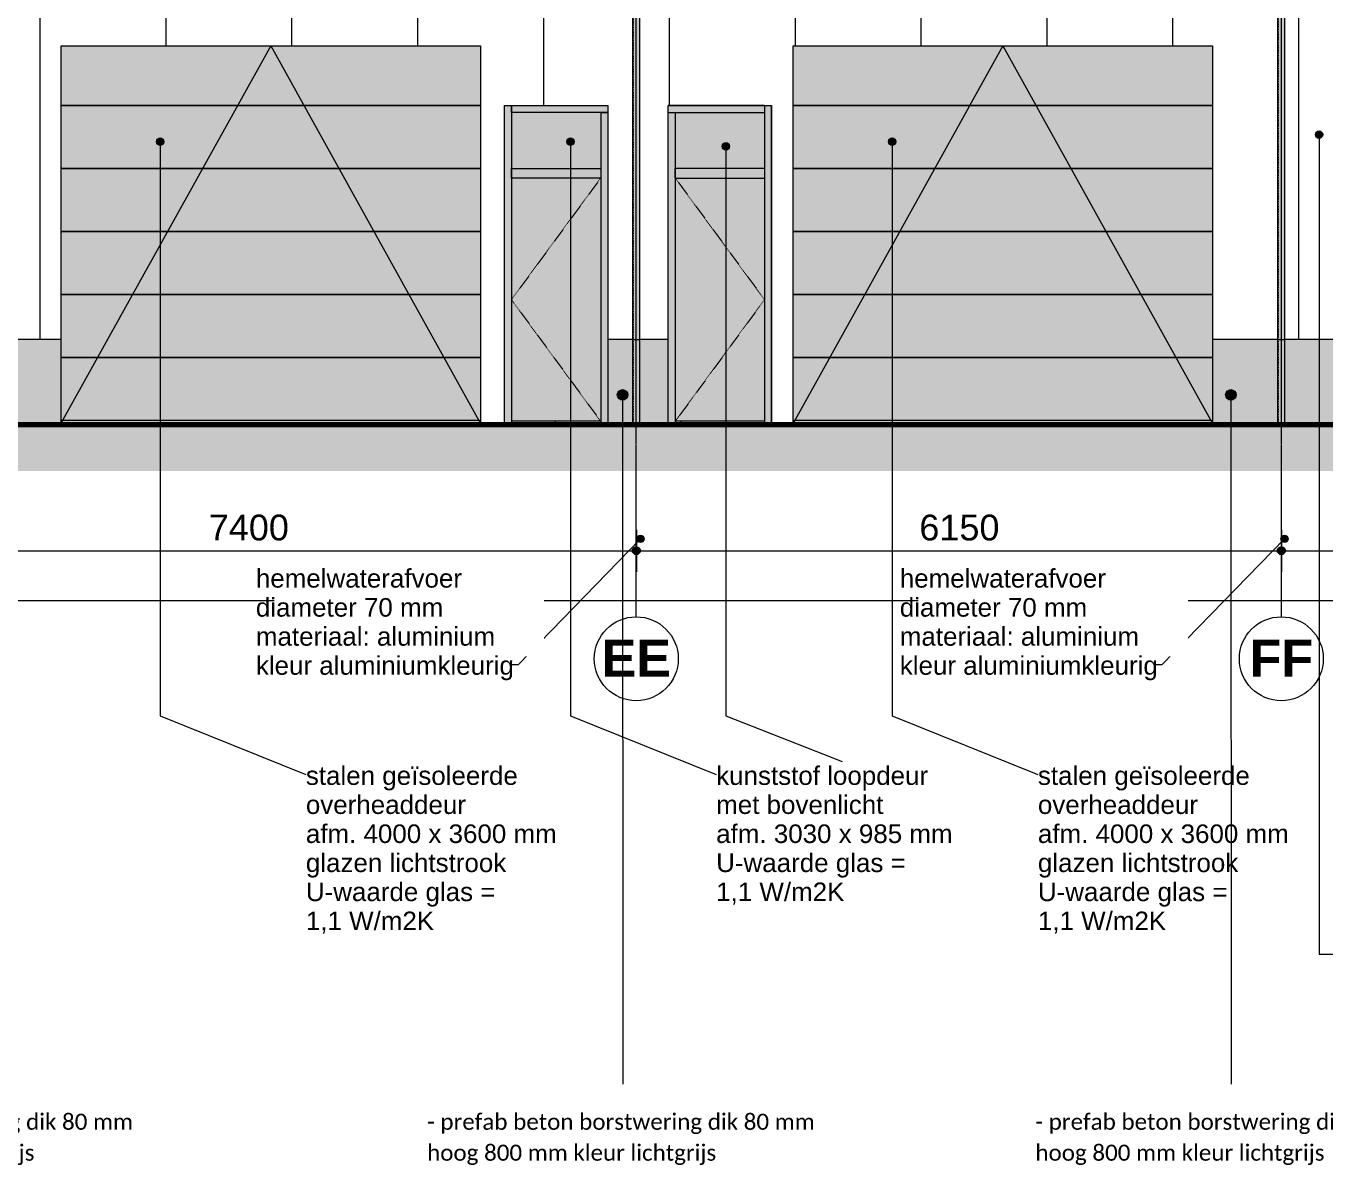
# Model space of a CAD drawing. Header units: millimetres. Extents: x 48682 to 485846, y -7071 to 11878.
# Drawn here: x 173205 to 185591, y -7071 to 3789 of the extents above; entities that cross this region are included whole.
import ezdxf

# ---------------------------------------------------------------- set-up
doc = ezdxf.new("R2010")
doc.units = ezdxf.units.MM
for name, pattern in [('Grid Line', [22.225, 12.7, -3.175, 3.175, -3.175]), ('Hidden', [4, 2, -2]), ('levels', [12, 10, -1, 0, -1])]:
    doc.linetypes.add(name, pattern=pattern)
for name, color, linetype, lineweight in [('A-ANNO-DIMS', 211, 'Continuous', 9), ('A-ANNO-DIMS-100', 211, 'Continuous', 9), ('A-DETL', 90, 'Continuous', 13), ('A-DOOR', 31, 'Continuous', 18), ('A-DOOR-GLAZ', 31, 'Continuous', 13), ('A-FLOR-LEVL', 51, 'Continuous', 9), ('A-GLAZ', 151, 'Continuous', 18), ('A-GLAZ-CWMG', 51, 'Continuous', 13), ('A-WALL', 113, 'Continuous', 13), ('A-WALL-PATT', 111, 'Continuous', 13), ('C-TOPO', 7, 'Continuous', 13), ('G-ANNO-TEXT', 231, 'Continuous', 9), ('L-SITE', 91, 'Continuous', 13), ('S-COLS', 52, 'Continuous', 18), ('S-COLS-HDLN', 52, 'Hidden', 9), ('S-GRID', 1, 'Continuous', 9), ('S-GRID-IDEN', 1, 'Continuous', 18)]:
    doc.layers.add(name, color=color, linetype=linetype, lineweight=lineweight)
doc.styles.add('Arial', font='arial.ttf', dxfattribs={"height": 177.035928})
doc.styles.add('Arial_1', font='arial.ttf', dxfattribs={"height": 245.883234})
doc.styles.add('Arial_B', font='', dxfattribs={"height": 355.164671})
doc.styles.add('Calibri', font='calibri.ttf', dxfattribs={"height": 153.100159})
doc.styles.get('Arial_B').set_extended_font_data('Arial', bold=True)
doc.dimstyles.new('2_5mm', dxfattribs={"dimscale": 304.8, "dimtxt": 250, "dimasz": 0.918635, "dimexe": 0.656168, "dimexo": 0.0625, "dimgap": 0.082021, "dimtad": 1, "dimdec": 4, "dimzin": 0, "dimdsep": 46, "dimtxsty": 'Arial_1', "dimblk1": 'DOTSMALL', "dimblk2": 'DOTSMALL', "dimsah": 1, "dimcen": 0.09, "dimdle": 0.656168, "dimazin": 0, "dimtfac": 1, "dimtdec": 4, "dimtix": 1, "dimtmove": 0, "dimatfit": 3, "dimfxl": 0.656168, "dimfxlon": 1, "dimtvp": 1, "dimtolj": 1, "dimtzin": 0, "dimlwd": 13, "dimlwe": 13, "dimarcsym": 2})

# ---------------------------------------------------------------- blocks, each defined once
blk = doc.blocks.new('300_28_ISR_kolom_buis - ø70x3_6 2-8360458-linkergebouw zuidoostgevel')
at = {"layer": 'S-COLS-HDLN', "linetype": 'Continuous', "lineweight": 18}
for points in [[(65792, 800), (65827, 800), (65827, 6850), (65798, 6850), (65797, 6795), (65792, 6795), (65792, 871)], [(65861, 800), (65862, 800), (65862, 6795), (65857, 6795), (65857, 6850), (65827, 6850), (65829, 800), (65861, 800)]]:
    blk.add_hatch(color=256, dxfattribs=at).paths.add_polyline_path(points, flags=0)
at = {"layer": 'A-DETL', "lineweight": 18}
for p, q in [((65792, 6850), (65792, 800)), ((65797, 6850), (65827, 6850)), ((65827, 6850), (65858, 6850)), ((65862, 800), (65862, 6850))]:
    blk.add_line(p, q, dxfattribs=at)
at = {"layer": 'S-COLS', "linetype": 'Hidden', "lineweight": 9}
for p, q in [((65796, 6850), (65796, 800)), ((65859, 6850), (65859, 800))]:
    blk.add_line(p, q, dxfattribs=at)
blk = doc.blocks.new('300_28_ISR_kolom_buis - ø70x3_6 2-V13-linkergebouw zuidoostgevel')
at = {"layer": 'S-COLS-HDLN', "linetype": 'Continuous', "lineweight": 18}
for points in [[(71942, 800), (71977, 800), (71977, 6795), (71942, 6795), (71942, 1312)], [(72012, 800), (72012, 6795), (71977, 6795), (71979, 800), (72011, 800)]]:
    blk.add_hatch(color=256, dxfattribs=at).paths.add_polyline_path(points, flags=0)
at = {"layer": 'A-DETL', "lineweight": 18}
for p, q in [((71942, 6795), (71942, 800)), ((72012, 800), (72012, 6795))]:
    blk.add_line(p, q, dxfattribs=at)
at = {"layer": 'S-COLS', "linetype": 'Hidden', "lineweight": 9}
for p, q in [((71946, 6795), (71946, 800)), ((72009, 6795), (72009, 800))]:
    blk.add_line(p, q, dxfattribs=at)
blk = doc.blocks.new('300_90_VAE_parkeerplek - 2500x5000-7977994-linkergebouw zuidoostgevel')
at = {"layer": 'L-SITE'}
for points in [[(60932, 2), (60932, 5), (60892, 5), (60892, 2)], [(61909, 0), (63392, 0), (63392, 2), (60892, 1), (60892, 0), (61501, 0)], [(62170, 2), (63352, 2), (63352, 5), (60932, 5), (60932, 2), (61909, 2)], [(63392, 2), (63392, 5), (63352, 5), (63352, 2)]]:
    blk.add_hatch(color=256, dxfattribs=at).paths.add_polyline_path(points, flags=0)
at = {"layer": 'A-DETL', "lineweight": 18}
for p, q in [((60892, 5), (60932, 5)), ((60892, 2), (60892, 5)), ((60932, 2), (60892, 2)), ((60892, 2), (63392, 2)), ((60892, 0), (60892, 2)), ((60932, 5), (63352, 5)), ((60932, 2), (60932, 5)), ((63352, 5), (63392, 5)), ((63352, 2), (63352, 5)), ((63392, 2), (63352, 2)), ((63392, 2), (63392, 5)), ((63392, 0), (63392, 2)), ((63392, 0), (60892, 0))]:
    blk.add_line(p, q, dxfattribs=at)
at = {"layer": 'L-SITE'}
for p, q in [((61838, 3), (61893, 3)), ((62002, 3), (61838, 3)), ((61893, 3), (62006, 3)), ((61893, 3), (62008, 3)), ((62009, 3), (61893, 3)), ((62068, 3), (62002, 3)), ((62006, 3), (62049, 3)), ((62008, 3), (62063, 3)), ((62058, 3), (62009, 3)), ((62049, 3), (62085, 3)), ((62077, 3), (62058, 3)), ((62063, 3), (62084, 3)), ((62098, 3), (62068, 3)), ((62091, 3), (62077, 3)), ((62084, 3), (62101, 3)), ((62085, 3), (62113, 3)), ((62101, 3), (62091, 3)), ((62122, 3), (62098, 3)), ((62101, 3), (62111, 3)), ((62109, 3), (62101, 3)), ((62113, 3), (62109, 3)), ((62111, 3), (62115, 3)), ((62113, 3), (62135, 3)), ((62115, 3), (62113, 3)), ((62142, 3), (62122, 3)), ((62135, 3), (62150, 3)), ((62157, 3), (62142, 3)), ((62150, 3), (62161, 3)), ((62167, 3), (62157, 3)), ((62161, 3), (62168, 3)), ((62170, 3), (62167, 3)), ((62168, 3), (62170, 3))]:
    blk.add_line(p, q, dxfattribs=at)
blk = doc.blocks.new('Rectangular Mullion - 32_rechts_67x100_vlak-8647158-linkergebouw zuidoostgevel')
at = {"layer": 'A-GLAZ-CWMG'}
blk.add_hatch(color=256, dxfattribs=at).paths.add_polyline_path([(66670, 2963), (67050, 2963), (67050, 3030), (66132, 3030), (66132, 2963), (66199, 2963)], flags=0)
for p, q in [((66132, 2963), (66132, 3030)), ((67050, 3030), (66132, 3030)), ((67050, 3030), (67050, 2963)), ((66132, 2963), (67050, 2963))]:
    blk.add_line(p, q, dxfattribs=at)
blk = doc.blocks.new('Rectangular Mullion - 32_rechts_67x100_vlak-8626312-linkergebouw zuidoostgevel')
at = {"layer": 'A-GLAZ-CWMG'}
blk.add_hatch(color=256, dxfattribs=at).paths.add_polyline_path([(67050, 5), (67117, 5), (67117, 2384), (67050, 2384), (67050, 20)], flags=0)
for p, q in [((67050, 2384), (67050, 5)), ((67117, 5), (67117, 2384))]:
    blk.add_line(p, q, dxfattribs=at)
blk = doc.blocks.new('Rectangular Mullion - 32_links_67x100_vlak-8625667-linkergebouw zuidoostgevel')
at = {"layer": 'A-GLAZ-CWMG'}
blk.add_hatch(color=256, dxfattribs=at).paths.add_polyline_path([(66141, 2384), (66199, 2384), (66199, 2963), (66132, 2963), (66132, 2384)], flags=0)
for p, q in [((66132, 2963), (66199, 2963)), ((66132, 2384), (66132, 2963)), ((66199, 2963), (66199, 2384))]:
    blk.add_line(p, q, dxfattribs=at)
blk = doc.blocks.new('32_DO_deur - enkele deur-8647178-linkergebouw zuidoostgevel')
at = {"layer": 'A-DOOR'}
blk.add_hatch(color=256, dxfattribs=at).paths.add_polyline_path([(66199, 20), (67050, 20), (67050, 2339), (66199, 2339), (66199, 136)], flags=0)
at = {"layer": 'A-DOOR', "lineweight": 9}
blk.add_line((67050, 20), (66199, 20), dxfattribs=at)
at = {"layer": 'A-GLAZ', "linetype": 'Hidden', "lineweight": 13}
for p, q in [((66199, 2339), (67050, 1180)), ((67050, 1180), (66199, 20))]:
    blk.add_line(p, q, dxfattribs=at)
blk = doc.blocks.new('Rectangular Mullion - 32_rechts_67x100_vlak-8625681-linkergebouw zuidoostgevel')
at = {"layer": 'A-GLAZ-CWMG'}
blk.add_hatch(color=256, dxfattribs=at).paths.add_polyline_path([(67050, 2384), (67117, 2384), (67117, 3030), (67050, 3030), (67050, 2429)], flags=0)
for p, q in [((67050, 3030), (67117, 3030)), ((67050, 3030), (67050, 2384)), ((67117, 2384), (67117, 3030))]:
    blk.add_line(p, q, dxfattribs=at)
blk = doc.blocks.new('Rectangular Mullion - 32_links_67x100_vlak-8626313-linkergebouw zuidoostgevel')
at = {"layer": 'A-GLAZ-CWMG'}
blk.add_hatch(color=256, dxfattribs=at).paths.add_polyline_path([(66132, 0), (66199, 0), (66199, 2384), (66132, 2384), (66132, 136)], flags=0)
for p, q in [((66132, 800), (66132, 2384)), ((66199, 2384), (66199, 0)), ((66199, 0), (66132, 0))]:
    blk.add_line(p, q, dxfattribs=at)
blk = doc.blocks.new('Rectangular Mullion - 32_tussen_90x100-8647159-linkergebouw zuidoostgevel')
at = {"layer": 'A-GLAZ-CWMG'}
blk.add_hatch(color=256, dxfattribs=at).paths.add_polyline_path([(67050, 2339), (67050, 2429), (66199, 2429), (66199, 2339), (66935, 2339)], flags=0)
for p, q in [((66199, 2339), (66199, 2429)), ((67050, 2429), (66199, 2429)), ((67050, 2429), (67050, 2339)), ((66199, 2339), (67050, 2339))]:
    blk.add_line(p, q, dxfattribs=at)
blk = doc.blocks.new('32_DO_glas - 01-8647199-linkergebouw zuidoostgevel')
at = {"layer": 'A-DOOR-GLAZ'}
blk.add_hatch(color=256, dxfattribs=at).paths.add_polyline_path([(66478, 2429), (67050, 2429), (67050, 2963), (66199, 2963), (66199, 2429)], flags=0)
blk = doc.blocks.new('300_28_ISR_kolom_buis - ø70x3_6 2-8715042-linkergebouw zuidoostgevel')
at = {"layer": 'S-COLS-HDLN', "linetype": 'Continuous', "lineweight": 18}
for points in [[(65792, 0), (65827, 0), (65827, 800), (65792, 800), (65792, 62)], [(65862, 0), (65862, 800), (65827, 800), (65827, 0), (65861, 0)]]:
    blk.add_hatch(color=256, dxfattribs=at).paths.add_polyline_path(points, flags=0)
at = {"layer": 'A-DETL', "lineweight": 18}
for p, q in [((65792, 800), (65792, 0)), ((65792, 800), (65827, 800)), ((65827, 800), (65862, 800)), ((65862, 0), (65862, 800)), ((65827, 0), (65792, 0)), ((65862, 0), (65827, 0))]:
    blk.add_line(p, q, dxfattribs=at)
at = {"layer": 'S-COLS', "linetype": 'Hidden', "lineweight": 9}
for p, q in [((65796, 800), (65796, 0)), ((65859, 800), (65859, 0))]:
    blk.add_line(p, q, dxfattribs=at)
blk = doc.blocks.new('300_28_ISR_kolom_buis - ø70x3_6 2-V18-linkergebouw zuidoostgevel')
at = {"layer": 'S-COLS-HDLN', "linetype": 'Continuous', "lineweight": 18}
for points in [[(71942, 5), (71977, 5), (71977, 800), (71942, 800), (71942, 136)], [(72012, 5), (72012, 800), (71977, 800), (71978, 5), (72011, 5)]]:
    blk.add_hatch(color=256, dxfattribs=at).paths.add_polyline_path(points, flags=0)
at = {"layer": 'A-DETL', "lineweight": 18}
for p, q in [((71942, 800), (71942, 5)), ((71942, 800), (71977, 800)), ((71977, 800), (72012, 800)), ((72012, 5), (72012, 800))]:
    blk.add_line(p, q, dxfattribs=at)
at = {"layer": 'S-COLS', "linetype": 'Hidden', "lineweight": 9}
for p, q in [((71946, 800), (71946, 5)), ((72009, 800), (72009, 5))]:
    blk.add_line(p, q, dxfattribs=at)
blk = doc.blocks.new('300_31_VAE_OH_deur_glas_4x2laags - OH deur breedte 4000mmx2700mm-8718812-linkergebouw zuidoostgevel')
at = {"layer": 'A-DOOR'}
for points in [[(62729, 3030), (64342, 3030), (64342, 3600), (60342, 3600), (60342, 3030), (61909, 3030)], [(62784, 1830), (64342, 1830), (64342, 2430), (60342, 2430), (60342, 1830), (61909, 1830)], [(61909, 1230), (64342, 1230), (64342, 1830), (60342, 1830), (60342, 1230)], [(60851, 630), (64342, 630), (64342, 1230), (60342, 1230), (60342, 630)], [(61909, 30), (64342, 30), (64342, 630), (60342, 630), (60342, 30), (60851, 30)], [(60327, -10), (64357, -10), (64357, 0), (64342, 0), (64342, 30), (60342, 30), (60342, 5), (63392, 5), (63392, 0), (60327, 0), (60327, -6)]]:
    blk.add_hatch(color=256, dxfattribs=at).paths.add_polyline_path(points, flags=0)
h = blk.add_hatch(color=256, dxfattribs=at)
h.paths.add_polyline_path([(60242, 0), (60202, 0), (60204, -3), (60206, -4), (60234, -4)], flags=0)
h.paths.add_polyline_path([(60242, -10), (60242, 0), (60239, -10)], flags=0)
h.paths.add_polyline_path([(60238, -7), (60242, 0), (60236, -5), (60238, -6)], flags=0)
h = blk.add_hatch(color=256, dxfattribs=at)
h.paths.add_polyline_path([(64424, -10), (64442, -10), (64442, 0), (64357, 0), (64357, -10), (64424, -10)], flags=0)
h.paths.add_polyline_path([(60327, -10), (60327, 0), (60242, 0), (60242, -10), (60321, -10)], flags=0)
h = blk.add_hatch(color=256, dxfattribs=at)
h.paths.add_polyline_path([(64442, 0), (64450, -4), (64480, -3), (64482, 0), (64446, 0)], flags=0)
h.paths.add_polyline_path([(64446, -10), (64446, -10), (64446, -8), (64442, 0), (64442, -10)], flags=0)
h.paths.add_polyline_path([(64447, -7), (64448, -5), (64449, -4), (64442, 0), (64446, -7)], flags=0)
at = {"layer": 'A-DOOR-GLAZ', "lineweight": 18}
blk.add_hatch(color=256, dxfattribs=at).paths.add_polyline_path([(64342, 2430), (64342, 3030), (60342, 3030), (60342, 2430), (64025, 2430)], flags=0)
at = {"layer": 'A-DOOR', "lineweight": 13}
for p, q in [((62342, 3600), (60345, 5)), ((62342, 3600), (64342, 0)), ((60342, 3030), (64342, 3030)), ((64342, 2430), (60342, 2430)), ((64342, 1830), (60342, 1830)), ((60342, 1830), (64342, 1830)), ((60342, 1230), (64342, 1230)), ((64342, 1230), (60342, 1230)), ((64342, 630), (60342, 630)), ((60342, 630), (64342, 630)), ((60342, 30), (64342, 30)), ((60342, 30), (64342, 30)), ((60327, -10), (60327, 0)), ((64357, -3), (60327, -3)), ((64357, 0), (64357, -10))]:
    blk.add_line(p, q, dxfattribs=at)
at = {"layer": 'A-DOOR', "lineweight": 9}
for p, q in [((60234, -4), (60206, -4)), ((60238, -8), (60238, -10)), ((60242, -10), (60242, 0)), ((64442, 0), (64442, -10)), ((64446, -10), (64446, -8)), ((64450, -4), (64478, -4))]:
    blk.add_line(p, q, dxfattribs=at)
for centre, start, end in [((60206, 0), 180, 270), ((60234, -8), 0, 90), ((64450, -8), 90, 180), ((64478, 0), 270, 360)]:
    blk.add_arc(centre, 4, start, end, dxfattribs=at)
for points in [[(60204, -3), (60204, -3), (60203, -3), (60203, -2), (60203, -2), (60203, -2), (60203, -1), (60203, -1)], [(64481, -3), (64481, -3), (64481, -3), (64482, -2), (64482, -2), (64482, -2), (64482, -1), (64482, -1)]]:
    blk.add_open_spline(points, degree=3, knots=[0.5, 0.5, 0.5, 0.5, 0.5416667, 0.5833333, 0.6666667, 0.75, 0.8333333, 0.8333333, 0.8333333, 0.8333333], dxfattribs=at)
for points in [[(60235, -4), (60235, -4), (60235, -4), (60234, -4)], [(60238, -8), (60238, -8), (60238, -7), (60238, -7)], [(64446, -8), (64446, -8), (64446, -7), (64447, -7)], [(64449, -4), (64450, -4), (64450, -4), (64450, -4)]]:
    blk.add_open_spline(points, degree=3, dxfattribs=at)
at = {"layer": 'A-DOOR-GLAZ'}
for p, q in [((64342, 3030), (60342, 3030)), ((60342, 2430), (64342, 2430))]:
    blk.add_line(p, q, dxfattribs=at)
blk = doc.blocks.new('300_31_VAE_OH_deur_glas_4x2laags - OH deur breedte 4000mmx2700mm-8704325-linkergebouw zuidoostgevel')
at = {"layer": 'A-DOOR'}
for points in [[(88933, 3030), (88933, 3600), (84933, 3600), (84933, 3030), (88892, 3030)], [(88892, 1830), (88933, 1830), (88933, 2430), (84933, 2430), (84933, 1830), (88362, 1830)], [(88362, 1230), (88933, 1230), (88933, 1830), (84933, 1830), (84933, 1230), (87304, 1230)], [(88362, 630), (88933, 630), (88933, 1230), (84933, 1230), (84933, 630), (87304, 630)], [(88362, 30), (88933, 30), (88933, 630), (84933, 630), (84933, 30), (87304, 30)]]:
    blk.add_hatch(color=256, dxfattribs=at).paths.add_polyline_path(points, flags=0)
h = blk.add_hatch(color=256, dxfattribs=at)
h.paths.add_polyline_path([(84918, -10), (88948, -10), (88948, 0), (84918, 0), (84918, -6)], flags=0)
h.paths.add_polyline_path([(87762, 5), (88933, 6), (88933, 30), (84933, 30), (84933, 5), (87304, 5)], flags=0)
h = blk.add_hatch(color=256, dxfattribs=at)
h.paths.add_polyline_path([(84858, 0), (84818, 0), (84820, -3), (84822, -4), (84851, -3), (84856, -1)], flags=0)
h.paths.add_polyline_path([(84854, -10), (84858, -10), (84858, 0), (84854, -10)], flags=0)
h.paths.add_polyline_path([(84854, -7), (84856, -1), (84852, -5), (84853, -6)], flags=0)
h = blk.add_hatch(color=256, dxfattribs=at)
h.paths.add_polyline_path([(84918, -10), (84918, 0), (84858, 0), (84858, -10), (84883, -10)], flags=0)
h.paths.add_polyline_path([(88948, -10), (89008, -10), (89008, 0), (88948, 0), (88948, -6)], flags=0)
h = blk.add_hatch(color=256, dxfattribs=at)
h.paths.add_polyline_path([(89008, 0), (89016, -4), (89046, -3), (89048, 0), (89009, 0)], flags=0)
h.paths.add_polyline_path([(89012, -10), (89012, -8), (89008, 0), (89008, -10), (89011, -10)], flags=0)
h.paths.add_polyline_path([(89012, -7), (89014, -5), (89014, -4), (89008, 0), (89012, -7)], flags=0)
at = {"layer": 'A-DOOR-GLAZ', "lineweight": 18}
blk.add_hatch(color=256, dxfattribs=at).paths.add_polyline_path([(88362, 2430), (88933, 2430), (88933, 3030), (84933, 3030), (84933, 2430), (87304, 2430)], flags=0)
at = {"layer": 'A-DOOR', "lineweight": 13}
for p, q in [((86933, 3600), (84936, 5)), ((86933, 3600), (88930, 5)), ((84933, 3030), (88933, 3030)), ((88933, 2430), (84933, 2430)), ((88933, 1830), (84933, 1830)), ((84933, 1830), (88933, 1830)), ((84933, 1230), (88933, 1230)), ((88933, 1230), (84933, 1230)), ((88933, 630), (84933, 630)), ((84933, 630), (88933, 630)), ((84933, 30), (88933, 30)), ((84933, 30), (88933, 30)), ((84918, -10), (84918, 0)), ((88948, -3), (84918, -3)), ((88948, 0), (88948, -10))]:
    blk.add_line(p, q, dxfattribs=at)
at = {"layer": 'A-DOOR', "lineweight": 9}
for p, q in [((84850, -4), (84822, -4)), ((84854, -8), (84854, -10)), ((84858, -10), (84858, 0)), ((89008, 0), (89008, -10)), ((89012, -10), (89012, -8)), ((89016, -4), (89044, -4))]:
    blk.add_line(p, q, dxfattribs=at)
for centre, start, end in [((84822, 0), 180, 270), ((84850, -8), 0, 90), ((89016, -8), 90, 180), ((89044, 0), 270, 360)]:
    blk.add_arc(centre, 4, start, end, dxfattribs=at)
for points in [[(84819, -3), (84819, -3), (84819, -3), (84819, -2), (84818, -2), (84818, -2), (84818, -1), (84818, -1)], [(89047, -3), (89047, -3), (89047, -3), (89047, -2), (89047, -2), (89047, -2), (89048, -1), (89048, -1)]]:
    blk.add_open_spline(points, degree=3, knots=[0.5, 0.5, 0.5, 0.5, 0.5416667, 0.5833333, 0.6666667, 0.75, 0.8333333, 0.8333333, 0.8333333, 0.8333333], dxfattribs=at)
for points in [[(84851, -4), (84850, -4), (84850, -4), (84850, -4)], [(84854, -8), (84854, -8), (84854, -7), (84854, -7)], [(89012, -8), (89012, -8), (89012, -7), (89012, -7)], [(89015, -4), (89015, -4), (89015, -4), (89016, -4)]]:
    blk.add_open_spline(points, degree=3, dxfattribs=at)
at = {"layer": 'A-DOOR-GLAZ'}
for p, q in [((88933, 3030), (84933, 3030)), ((84933, 2430), (88933, 2430))]:
    blk.add_line(p, q, dxfattribs=at)
blk = doc.blocks.new('Rectangular Mullion - 32_rechts_67x100_vlak-V22-linkergebouw zuidoostgevel')
at = {"layer": 'A-GLAZ-CWMG'}
blk.add_hatch(color=256, dxfattribs=at).paths.add_polyline_path([(64702, 2963), (65555, 2963), (65555, 3030), (64637, 3030), (64637, 2963)], flags=0)
for p, q in [((64637, 2963), (64637, 3030)), ((65555, 2963), (64637, 2963))]:
    blk.add_line(p, q, dxfattribs=at)
blk = doc.blocks.new('Rectangular Mullion - 32_rechts_67x100_vlak-V23-linkergebouw zuidoostgevel')
at = {"layer": 'A-GLAZ-CWMG'}
blk.add_hatch(color=256, dxfattribs=at).paths.add_polyline_path([(64637, 0), (64637, 2384), (64570, 2384), (64570, 0)], flags=0)
for p, q in [((64637, 2384), (64637, 0)), ((64637, 0), (64570, 0))]:
    blk.add_line(p, q, dxfattribs=at)
blk = doc.blocks.new('Rectangular Mullion - 32_links_67x100_vlak-V24-linkergebouw zuidoostgevel')
at = {"layer": 'A-GLAZ-CWMG'}
blk.add_hatch(color=256, dxfattribs=at).paths.add_polyline_path([(65488, 2384), (65555, 2384), (65554, 2963), (65488, 2963), (65488, 2429)], flags=0)
for q in [(65555, 2963), (65488, 2384)]:
    blk.add_line((65488, 2963), q, dxfattribs=at)
blk = doc.blocks.new('32_DO_deur - enkele deur-8656604-linkergebouw zuidoostgevel')
at = {"layer": 'A-DOOR'}
blk.add_hatch(color=256, dxfattribs=at).paths.add_polyline_path([(65083, 20), (65488, 20), (65488, 2339), (64637, 2339), (64637, 20)], flags=0)
at = {"layer": 'A-DOOR', "lineweight": 9}
blk.add_line((65488, 20), (64637, 20), dxfattribs=at)
at = {"layer": 'A-GLAZ', "linetype": 'Hidden', "lineweight": 13}
for p, q in [((65488, 2339), (64637, 1180)), ((64637, 1180), (65488, 20))]:
    blk.add_line(p, q, dxfattribs=at)
blk = doc.blocks.new('Rectangular Mullion - 32_rechts_67x100_vlak-8656631-linkergebouw zuidoostgevel')
at = {"layer": 'A-GLAZ-CWMG'}
blk.add_hatch(color=256, dxfattribs=at).paths.add_polyline_path([(64637, 2384), (64637, 3030), (64570, 3030), (64570, 2384)], flags=0)
blk.add_line((64637, 3030), (64637, 2384), dxfattribs=at)
blk = doc.blocks.new('Rectangular Mullion - 32_links_67x100_vlak-8656632-linkergebouw zuidoostgevel')
at = {"layer": 'A-GLAZ-CWMG'}
blk.add_hatch(color=256, dxfattribs=at).paths.add_polyline_path([(65555, 0), (65555, 2384), (65488, 2384), (65488, 0)], flags=0)
for p in [(65488, 2384), (65555, 0)]:
    blk.add_line(p, (65488, 0), dxfattribs=at)
blk = doc.blocks.new('Rectangular Mullion - 32_tussen_90x100-8656585-linkergebouw zuidoostgevel')
at = {"layer": 'A-GLAZ-CWMG'}
blk.add_hatch(color=256, dxfattribs=at).paths.add_polyline_path([(65488, 2339), (65488, 2429), (64637, 2429), (64637, 2339), (65083, 2339)], flags=0)
for p, q in [((64637, 2339), (64637, 2429)), ((64637, 2429), (65488, 2429)), ((65488, 2429), (65488, 2339)), ((65488, 2339), (64637, 2339))]:
    blk.add_line(p, q, dxfattribs=at)
blk = doc.blocks.new('32_DO_glas - 01-8656630-linkergebouw zuidoostgevel')
at = {"layer": 'A-DOOR-GLAZ'}
blk.add_hatch(color=256, dxfattribs=at).paths.add_polyline_path([(65488, 2429), (65488, 2963), (64637, 2963), (64637, 2429), (65312, 2429)], flags=0)
blk = doc.blocks.new('Grid - r_4_0mm-300507-linkergebouw zuidoostgevel')
at = {"layer": 'S-GRID-IDEN'}
blk.add_circle((49902, -2244), 400, dxfattribs=at)
blk = doc.blocks.new('DIMBLOCK21-linkergebouw zuidoostgevel')
at = {"layer": 'A-ANNO-DIMS-100', "lineweight": 25}
h = blk.add_hatch(color=256, dxfattribs=at)
edge = h.paths.add_edge_path(flags=0)
edge.add_arc((171625, -1214), 35, 0, 360)
h = blk.add_hatch(color=256, dxfattribs=at)
edge = h.paths.add_edge_path(flags=0)
edge.add_arc((179025, -1214), 35, 0, 360)
at = {"layer": 'A-ANNO-DIMS-100', "lineweight": 13}
for p, q in [((171625, -1014), (171625, -1414)), ((171625, -1214), (171625, -1014)), ((179025, -1014), (179025, -1414)), ((179025, -1214), (179025, -1014)), ((171625, -1214), (179025, -1214))]:
    blk.add_line(p, q, dxfattribs=at)
at = {"layer": 'A-ANNO-DIMS-100', "lineweight": 25}
for centre in [(171625, -1214), (179025, -1214)]:
    blk.add_circle(centre, 35, dxfattribs=at)
at = {"layer": 'A-ANNO-DIMS-100', "color": 0, "lineweight": 13, "insert": (174948, -870), "char_height": 245.9, "width": 904.62, "attachment_point": 1, "line_spacing_factor": 0.938532, "style": 'Arial_1'}
blk.add_mtext('7400', dxfattribs=at)
blk = doc.blocks.new('_DotSmall')
at = {"color": 0, "linetype": 'ByBlock', "const_width": 0.5}
blk.add_lwpolyline([(-0.0625, 0, 1), (0.0625, 0, 1)], format="xyb", close=True, dxfattribs=at)
blk = doc.blocks.new('DIMBLOCK22-linkergebouw zuidoostgevel')
at = {"layer": 'A-ANNO-DIMS-100', "lineweight": 25}
h = blk.add_hatch(color=256, dxfattribs=at)
edge = h.paths.add_edge_path(flags=0)
edge.add_arc((179025, -1214), 35, 0, 360)
h = blk.add_hatch(color=256, dxfattribs=at)
edge = h.paths.add_edge_path(flags=0)
edge.add_arc((185175, -1214), 35, 0, 360)
at = {"layer": 'A-ANNO-DIMS-100', "lineweight": 13}
for p, q in [((179025, -1014), (179025, -1414)), ((179025, -1214), (179025, -1014)), ((185175, -1014), (185175, -1414)), ((185175, -1214), (185175, -1014)), ((179025, -1214), (185175, -1214))]:
    blk.add_line(p, q, dxfattribs=at)
at = {"layer": 'A-ANNO-DIMS-100', "lineweight": 25}
for centre in [(179025, -1214), (185175, -1214)]:
    blk.add_circle(centre, 35, dxfattribs=at)
at = {"layer": 'A-ANNO-DIMS-100', "color": 0, "lineweight": 13, "insert": (181723, -870), "char_height": 245.9, "width": 904.62, "attachment_point": 1, "line_spacing_factor": 0.938532, "style": 'Arial_1'}
blk.add_mtext('6150', dxfattribs=at)
blk = doc.blocks.new('DIMBLOCK23-linkergebouw zuidoostgevel')
at = {"layer": 'A-ANNO-DIMS-100', "lineweight": 25}
h = blk.add_hatch(color=256, dxfattribs=at)
edge = h.paths.add_edge_path(flags=0)
edge.add_arc((185175, -1214), 35, 0, 360)
h = blk.add_hatch(color=256, dxfattribs=at)
edge = h.paths.add_edge_path(flags=0)
edge.add_arc((191325, -1214), 35, 0, 360)
at = {"layer": 'A-ANNO-DIMS-100', "lineweight": 13}
for p, q in [((185175, -1014), (185175, -1414)), ((185175, -1214), (185175, -1014)), ((191325, -1014), (191325, -1414)), ((191325, -1214), (191325, -1014)), ((185175, -1214), (191325, -1214))]:
    blk.add_line(p, q, dxfattribs=at)
at = {"layer": 'A-ANNO-DIMS-100', "lineweight": 25}
for centre in [(185175, -1214), (191325, -1214)]:
    blk.add_circle(centre, 35, dxfattribs=at)
at = {"layer": 'A-ANNO-DIMS-100', "color": 0, "lineweight": 13, "insert": (187873, -870), "char_height": 245.9, "width": 904.62, "attachment_point": 1, "line_spacing_factor": 0.938532, "style": 'Arial_1'}
blk.add_mtext('6150', dxfattribs=at)
blk = doc.blocks.new('DIMBLOCK30-linkergebouw zuidoostgevel')
at = {"layer": 'A-ANNO-DIMS-100', "lineweight": 25}
h = blk.add_hatch(color=256, dxfattribs=at)
edge = h.paths.add_edge_path(flags=0)
edge.add_arc((171625, -1689), 35, 0, 360)
h = blk.add_hatch(color=256, dxfattribs=at)
edge = h.paths.add_edge_path(flags=0)
edge.add_arc((228210, -1689), 35, 0, 360)
at = {"layer": 'A-ANNO-DIMS-100', "lineweight": 13}
for p, q in [((171625, -1489), (171625, -1889)), ((171625, -1689), (171625, -1489)), ((228210, -1489), (228210, -1889)), ((228210, -1689), (228210, -1489)), ((171425, -1689), (228210, -1689))]:
    blk.add_line(p, q, dxfattribs=at)
at = {"layer": 'A-ANNO-DIMS-100', "lineweight": 25}
for centre in [(171625, -1689), (228210, -1689)]:
    blk.add_circle(centre, 35, dxfattribs=at)
at = {"layer": 'A-ANNO-DIMS-100', "color": 0, "lineweight": 13, "insert": (199446, -1345), "char_height": 245.9, "width": 1130.77, "attachment_point": 1, "line_spacing_factor": 0.938532, "style": 'Arial_1'}
blk.add_mtext('56585', dxfattribs=at)

msp = doc.modelspace()

# ---------------------------------------------------------------- hatches: boundary and pattern name
at = {"layer": 'A-WALL'}
h = msp.add_hatch(color=256, dxfattribs=at)
h.paths.add_polyline_path([(203323.23583, 0), (203589.65371, 0), (203589.65371, 800), (203323.23583, 800), (203323.23583, 20)], flags=0)
h.paths.add_polyline_path([(216227.05854, 0), (216227.05854, 800), (215959.65371, 800), (215959.65371, 0), (216109.29342, 0)], flags=0)
h.paths.add_polyline_path([(215889.65371, 0), (215889.65371, 800), (215621.6111, 800), (215621.6111, 0), (215844.75528, 0)], flags=0)
h.paths.add_polyline_path([(203927.05854, 0), (203927.05854, 800), (203659.65371, 800), (203659.65371, 0), (203676.00091, 0)], flags=0)
h.paths.add_polyline_path([(170721.74889, 0), (171589.65371, 0), (171589.65371, 800), (170721.74889, 800), (170721.74889, 135.66443)], flags=0)
h.paths.add_polyline_path([(227554.35613, 0), (228174.65371, 0), (228174.65371, 800), (227554.35613, 800), (227554.35613, 30)], flags=0)
h.paths.add_polyline_path([(178751.74889, 0), (178989.65371, 0), (178989.65371, 800), (178751.74889, 800), (178751.74889, 20)], flags=0)
h.paths.add_polyline_path([(191627.05854, 0), (191627.05854, 800), (191359.65371, 800), (191359.65371, 0), (191507.24654, 0)], flags=0)
h.paths.add_polyline_path([(179059.65371, 0), (179329.55854, 0), (179329.55854, 800), (179059.65371, 800), (179059.65371, 62.17403)], flags=0)
h.paths.add_polyline_path([(191289.65371, 0), (191289.65371, 800), (191016.1001, 800), (191016.1001, 0), (191242.70841, 0)], flags=0)
h.paths.add_polyline_path([(228314.65371, 0), (228414.65371, 0), (228414.65371, 800), (228244.65371, 800), (228244.65371, 0), (228278.04779, 0)], flags=0)
h.paths.add_polyline_path([(185422.86936, 5), (185829.9513, 5), (185829.9513, 800), (185209.65371, 800), (185209.65371, 5), (185290.60029, 5)], flags=0)
h.paths.add_polyline_path([(221419.35613, 5), (222039.65371, 5), (222039.65371, 800), (221419.35613, 800), (221419.35613, 30)], flags=0)
h.paths.add_polyline_path([(166487.65371, 5), (167721.74889, 5), (167721.74889, 800), (166487.65371, 800), (166487.65371, 290.02433)], flags=0)
h.paths.add_polyline_path([(184629.25494, 5), (185139.65371, 5), (185139.65371, 800), (184519.35613, 800), (184519.35613, 5), (184534.35613, 5)], flags=0)
h.paths.add_polyline_path([(196819.23841, 5), (197439.65371, 5), (197439.65371, 800), (196819.23841, 800), (196819.23841, 30)], flags=0)
h.paths.add_polyline_path([(197509.65371, 5), (198129.9513, 5), (198129.9513, 800), (197509.65371, 800), (197509.65371, 62.17403)], flags=0)
h.paths.add_polyline_path([(173539.65371, 5), (173539.65371, 800), (171659.65371, 800), (171659.65371, 5), (173524.65371, 5)], flags=0)
h.paths.add_polyline_path([(209134.35613, 5), (209739.65371, 5), (209739.65371, 800), (209119.35613, 800), (209119.35613, 5), (209127.54735, 5)], flags=0)
h.paths.add_polyline_path([(209809.65371, 5), (210429.9513, 5), (210429.9513, 800), (209809.65371, 800), (209809.65371, 62.17403)], flags=0)
h.paths.add_polyline_path([(222377.05854, 5), (222377.05854, 800), (222109.65371, 800), (222109.65371, 5), (222193.6706, 5)], flags=0)
at = {"layer": 'A-WALL-PATT', "lineweight": 9}
h = msp.add_hatch(dxfattribs=at)
h.set_pattern_fill('FP_2', color=256, style=0, pattern_type=2)
h.set_pattern_definition([(90, (53340.5, 0), (-1200, 7e-14), [])])
h.paths.add_polyline_path([(166587.65371, -10), (167721.74889, -10), (167721.74889, 0), (166587.65371, 0)], flags=0)
h.paths.add_polyline_path([(170741.00268, -10), (171324.65371, -10), (171324.65371, 0), (170721.74889, 0), (170721.74889, -10)], flags=0)
h.paths.add_polyline_path([(177554.65371, 0), (177767.45593, 0), (177767.45593, 3030), (178751.74889, 3030), (178751.74889, 800), (178989.65371, 800), (178989.65371, 6795), (171659.65371, 6795), (171659.65371, 800), (173539.65371, 800), (173539.65371, 3600), (177539.65371, 3600), (177539.65371, 0)], flags=0)
h.paths.add_polyline_path([(214522.06459, 5), (214637.24889, 5), (214637.24889, 3030), (215621.6111, 3030), (215621.6111, 800), (215889.65371, 800), (215889.65371, 6795), (209809.65371, 6795), (209809.65371, 800), (210429.9513, 800), (210429.9513, 3600), (214429.9513, 3600), (214430.29338, 5), (214444.9513, 5)], flags=0)
h.paths.add_polyline_path([(217419.35613, 5), (217419.35613, 3600), (221419.35613, 3600), (221419.35613, 800), (222039.65371, 800), (222039.65371, 6795), (215959.65371, 6795), (215959.65371, 800), (216227.05854, 800), (216227.05854, 3030), (217211.27682, 3030), (217211.27682, 5), (217419.01276, 5)], flags=0)
h.paths.add_polyline_path([(223554.35613, 5), (223554.35613, 3600), (227554.35613, 3600), (227554.35613, 800), (228174.65371, 800), (228174.65371, 6795), (222109.65371, 6794.56522), (222109.65371, 800), (222377.05854, 800), (222377.05854, 3030), (223361.27682, 3030), (223361.27682, 5), (223554.03751, 5)], flags=0)
h.paths.add_polyline_path([(204998.6916, 5), (205119.35613, 5), (205119.35613, 3600), (209119.35613, 3600), (209119.35613, 800), (209739.65371, 800), (209739.65371, 6795), (203659.65371, 6795), (203659.65371, 800), (203927.05854, 800), (203927.05854, 3030), (204911.27682, 3030), (204911.27682, 5)], flags=0)
h.paths.add_polyline_path([(192611.27682, 5), (192819.23841, 5), (192819.23841, 3600), (196819.23841, 3600), (196819.23841, 800), (197439.65371, 800), (197439.65371, 6795), (191359.65371, 6795), (191359.65371, 800), (191627.05854, 800), (191627.05854, 3030), (192611.27682, 3030), (192611.27682, 135.66443)], flags=0)
h.paths.add_polyline_path([(190031.80251, 5), (190031.80251, 3030), (191016.1001, 3030), (191016.1001, 800), (191289.65371, 800), (191289.65371, 6795), (185209.65371, 6795), (185209.65371, 800), (185829.9513, 800), (185829.9513, 3600), (189829.9513, 3600), (189830.28439, 5), (189920.01771, 5)], flags=0)
h.paths.add_polyline_path([(202144.9513, 5), (202339.16309, 5), (202339.16309, 3030), (203323.23583, 3030), (203323.23583, 800), (203589.65371, 800), (203589.65371, 6795), (197509.65371, 6795), (197509.65371, 800), (198129.9513, 800), (198129.9513, 3600), (202129.9513, 3600), (202130.29654, 5)], flags=0)
h.paths.add_polyline_path([(180519.35613, 5), (180519.35613, 3600), (184519.35613, 3600), (184519.35613, 800), (185139.65371, 800), (185139.65371, 6795), (179059.65371, 6795), (179059.65371, 800), (179329.55854, 800), (179329.55854, 3030), (180313.8515, 3030), (180313.8515, 5), (180519.01701, 5)], flags=0)
h.paths.add_polyline_path([(171589.65371, 800), (171589.65371, 6795), (166587.65371, 6795), (166587.65371, 800), (167721.74889, 800), (167721.74889, 3600), (170721.74889, 3600), (170721.74889, 800), (171534.61709, 800)], flags=0)
h.paths.add_polyline_path([(228278.04779, 800), (228314.65371, 800), (228314.65371, 6795), (228244.65371, 6795), (228244.65371, 800)], flags=0)
h.paths.add_polyline_path([(177883.53241, 5000), (173539.65371, 5000), (173539.65371, 6350), (178759.65371, 6350), (178759.65371, 5000), (178015.80148, 5000)], flags=0)
h.paths.add_polyline_path([(191771.78468, 5000), (191627.05854, 5000), (191627.05854, 6350), (196841.65371, 6350), (196841.65371, 5000), (192036.32282, 5000)], flags=0)
h.paths.add_polyline_path([(215580.21714, 5000), (210407.65371, 5000), (210407.65371, 6350), (215622.24889, 6350), (215622.24889, 5000)], flags=0)
h.paths.add_polyline_path([(190978.17027, 5000), (185807.65371, 5000), (185807.65371, 6350), (191022.24889, 6350), (191022.24889, 5000)], flags=0)
h.paths.add_polyline_path([(209141.65371, 5000), (203927.05854, 5000), (203927.05854, 6350), (209141.65371, 6350), (209141.65371, 5426.97292)], flags=0)
h.paths.add_polyline_path([(198107.65371, 5000), (198107.65371, 6350), (203322.24889, 6350), (203322.24889, 5000), (198385.23814, 5000)], flags=0)
h.paths.add_polyline_path([(217874.65371, 5000), (216227.05854, 5000), (216227.05854, 6350), (221441.65371, 6350), (221441.65371, 5000), (220275.15371, 5000)], flags=0)
h.paths.add_polyline_path([(179603.03031, 5000), (179327.05854, 5000), (179327.05854, 6350), (184541.65371, 6350), (184541.65371, 5000), (179867.56845, 5000)], flags=0)
h.paths.add_polyline_path([(222377.05854, 5000), (222377.05854, 6350), (227591.65371, 6350), (227591.65371, 5000), (222458.20874, 5000)], flags=0)
h.paths.add_polyline_path([(170718.6862, 5000), (167721.74889, 5000), (167721.74889, 6350), (170718.6862, 6350), (170718.6862, 5059.52094)], flags=0)
h.paths.add_polyline_path([(228082.05587, 6667.21665), (227942.31948, 6667.21665), (227942.31948, 6687.21665), (228102.31948, 6687.21665), (228102.31948, 6667.21665), (228087.31948, 6667.21665)], flags=0)
h.paths.add_polyline_path([(215657.31948, 6667.21665), (215657.31948, 6687.21665), (215817.31948, 6687.21665), (215817.31948, 6667.21665), (215672.31948, 6667.21665)], flags=0)
h.paths.add_polyline_path([(203411.46277, 6667.21665), (203357.31948, 6667.21665), (203357.31948, 6687.21665), (203517.31948, 6687.21665), (203517.31948, 6667.21665), (203502.31948, 6667.21665)], flags=0)
h.paths.add_polyline_path([(191202.31948, 6667.21665), (191057.31948, 6667.21665), (191057.31948, 6687.21665), (191217.31948, 6687.21665), (191217.31948, 6667.21665)], flags=0)
h.paths.add_polyline_path([(178757.31948, 6667.21665), (178757.31948, 6687.21665), (178917.31948, 6687.21665), (178917.31948, 6667.21665), (178772.31948, 6667.21665)], flags=0)
h = msp.add_hatch(dxfattribs=at)
h.set_pattern_fill('FP_1', color=256, style=0, pattern_type=2)
h.set_pattern_definition([(90, (49852.5, 0), (-1200, 7e-14), [])])
h.paths.add_polyline_path([(190174.65371, 0), (190949.1001, 0), (190949.1001, 20), (190098.80251, 20), (190098.80251, 5), (190174.65371, 5), (190174.65371, 2)], flags=0)
h.paths.add_polyline_path([(214774.65371, 0), (215554.6111, 0), (215554.6111, 20), (214704.24889, 20), (214704.24889, 5), (214774.65371, 5), (214774.65371, 2)], flags=0)
h.paths.add_polyline_path([(203256.23583, 0), (203256.23583, 20), (202406.16309, 20), (202406.16309, 5), (202474.65371, 5), (202474.65371, 0), (203146.92463, 0)], flags=0)
h.paths.add_polyline_path([(204774.65371, 0), (204774.65371, 5), (204844.27682, 5), (204844.27682, 20), (203994.05854, 20), (203994.05854, 0), (204734.15347, 0)], flags=0)
h.paths.add_polyline_path([(191694.05854, 0), (192474.65371, 0), (192474.65371, 5), (192544.27682, 5), (192544.27682, 20), (191694.05854, 20)], flags=0)
h.paths.add_polyline_path([(180174.65371, 0), (180174.65371, 5), (180246.8515, 5), (180246.8515, 20), (179396.55854, 20), (179396.55854, 0)], flags=0)
h.paths.add_polyline_path([(216294.05854, 0), (217074.65371, 0), (217074.65371, 5), (217144.27682, 5), (217144.27682, 20), (216294.05854, 20)], flags=0)
h.paths.add_polyline_path([(178280.33962, 0), (178684.74889, 0), (178684.74889, 20), (177834.45593, 20), (177834.45593, 0)], flags=0)
h.paths.add_polyline_path([(165528.80379, 5), (165648.80379, 5), (165648.80379, 20), (164798.80379, 20), (164798.80379, 5), (165521.23835, 5)], flags=0)
h.paths.add_polyline_path([(222444.05854, 5), (223294.27682, 5), (223294.27682, 20), (222444.05854, 20)], flags=0)
h.paths.add_polyline_path([(203256.16309, 2339.17879), (203256.23583, 2339.17879), (203256.16309, 2384.17879)], flags=0)
h.paths.add_polyline_path([(214599.9513, 5107), (214664.65371, 5107), (214664.65371, 6243), (214599.9513, 6243), (214599.9513, 5133.01134)], flags=0)
at = {"layer": 'C-TOPO'}
msp.add_hatch(color=256, dxfattribs=at).paths.add_polyline_path([(162408.05132, -452.25874), (230129.81475, -452.25874), (230129.81475, -10), (162408.05132, -10)], flags=0)
at = {"layer": 'G-ANNO-TEXT'}
h = msp.add_hatch(color=250, dxfattribs=at)
edge = h.paths.add_edge_path(flags=0)
edge.add_arc((185534.25108, 2753.36185), 35, 0, 360)
h = msp.add_hatch(color=250, dxfattribs=at)
edge = h.paths.add_edge_path(flags=0)
edge.add_arc((174484.76008, 2686.86681), 35, 0, 360)
h = msp.add_hatch(color=250, dxfattribs=at)
edge = h.paths.add_edge_path(flags=0)
edge.add_arc((178396.7762, 2686.86681), 35, 0, 360)
h = msp.add_hatch(color=250, dxfattribs=at)
edge = h.paths.add_edge_path(flags=0)
edge.add_arc((179878.79263, 2641.57648), 35, 0, 360)
h = msp.add_hatch(color=250, dxfattribs=at)
edge = h.paths.add_edge_path(flags=0)
edge.add_arc((181464.46249, 2686.86681), 35, 0, 360)
h = msp.add_hatch(color=250, dxfattribs=at)
edge = h.paths.add_edge_path(flags=0)
edge.add_arc((178893.3375, 272.00387), 50, 0, 360)
h = msp.add_hatch(color=250, dxfattribs=at)
edge = h.paths.add_edge_path(flags=0)
edge.add_arc((184693.3375, 272.00387), 50, 0, 360)
h = msp.add_hatch(color=250, dxfattribs=at)
edge = h.paths.add_edge_path(flags=0)
edge.add_arc((179065.01156, -1101.01284), 35, 0, 360)
h = msp.add_hatch(color=250, dxfattribs=at)
edge = h.paths.add_edge_path(flags=0)
edge.add_arc((185204.71397, -1101.01284), 35, 0, 360)

# ---------------------------------------------------------------- linework, layer by layer
at = {"layer": 'A-DETL', "lineweight": 18}
for p, q in [((173539.65371, 5), (173539.65371, 3600)), ((173539.65371, 3600), (177539.65371, 3600)), ((177539.65371, 3600), (177539.65371, 0)), ((180519.35613, 5), (180519.35613, 3600)), ((180519.35613, 3600), (184519.35613, 3600)), ((184519.35613, 3600), (184519.35613, 5)), ((177767.45593, 0), (177767.45593, 3030)), ((177767.45593, 3030), (178751.74889, 3030)), ((178751.74889, 3030), (178751.74889, 0)), ((179329.55854, 0), (179329.55854, 3030)), ((179329.55854, 3030), (180313.8515, 3030)), ((180313.8515, 3030), (180313.8515, 5)), ((173539.65371, 800), (171659.65371, 800)), ((178989.65371, 800), (178751.74889, 800)), ((179329.55854, 800), (179059.65371, 800)), ((185139.65371, 800), (184519.35613, 800)), ((185829.9513, 800), (185209.65371, 800)), ((177539.65371, 0), (177767.45593, 0)), ((177834.45593, 0), (178684.74889, 0)), ((178751.74889, 0), (178989.65371, 0)), ((179059.65371, 0), (179329.55854, 0)), ((179396.55854, 0), (180174.65371, 0))]:
    msp.add_line(p, q, dxfattribs=at)
at = {"layer": 'A-FLOR-LEVL', "linetype": 'levels'}
msp.add_line((162337.5536, 0), (230952.79737, 0), dxfattribs=at)
at = {"layer": 'C-TOPO', "lineweight": 100}
msp.add_line((162408.05132, -10), (230129.81475, -10), dxfattribs=at)
at = {"layer": 'C-TOPO'}
msp.add_line((162408.05132, -10), (230129.81475, -10), dxfattribs=at)
at = {"layer": 'G-ANNO-TEXT', "color": 250}
for p, q in [((185534.25108, 2753.36185), (185534.25108, -5060.81853)), ((174484.76008, 2686.86681), (174484.76008, -2788.86907)), ((178396.7762, 2686.86681), (178396.7762, -2788.86907)), ((179878.79263, 2641.57648), (179878.79263, -2788.86907)), ((181464.46249, 2686.86681), (181464.46249, -2788.86907)), ((178893.3375, 272.00387), (178896.23917, -6299.07503)), ((179065.01156, -1101.01284), (177896.63367, -2302.25982)), ((185204.71397, -1101.01284), (184036.33608, -2302.25982)), ((177896.63367, -2302.25982), (177834.18882, -2302.25982)), ((184036.33608, -2302.25982), (183973.89123, -2302.25982)), ((174484.76008, -2788.86907), (175873.83702, -3348.63154)), ((178396.7762, -2788.86907), (179785.85315, -3348.63154)), ((179878.79263, -2788.86907), (180986.54326, -3222.63154)), ((185534.25108, -5060.81853), (187297.78054, -5060.81853))]:
    msp.add_line(p, q, dxfattribs=at)
for centre, radius in [((185534.25108, 2753.36185), 35), ((174484.76008, 2686.86681), 35), ((178396.7762, 2686.86681), 35), ((179878.79263, 2641.57648), 35), ((181464.46249, 2686.86681), 35), ((178893.3375, 272.00387), 50), ((184693.3375, 272.00387), 50), ((179065.01156, -1101.01284), 35), ((185204.71397, -1101.01284), 35)]:
    msp.add_circle(centre, radius, dxfattribs=at)
at = {"layer": 'S-GRID', "linetype": 'Grid Line', "lineweight": 18}
for p, q in [((179024.65371, -1444.12743), (179024.65371, 8924.65622)), ((185174.65371, -1444.12743), (185174.65371, 8924.65622))]:
    msp.add_line(p, q, dxfattribs=at)
at = {"layer": 'S-GRID', "lineweight": 18}
for p, q in [((179024.65371, -1844.12743), (179024.65371, -1444.12743)), ((185174.65371, -1844.12743), (185174.65371, -1444.12743))]:
    msp.add_line(p, q, dxfattribs=at)

# ---------------------------------------------------------------- block references
at = {"layer": 'A-DOOR'}
for name, p in [('300_31_VAE_OH_deur_glas_4x2laags - OH deur breedte 4000mmx2700mm-8718812-linkergebouw zuidoostgevel', (113197.20157, 0)), ('300_31_VAE_OH_deur_glas_4x2laags - OH deur breedte 4000mmx2700mm-8704325-linkergebouw zuidoostgevel', (95586.60639, 0)), ('32_DO_glas - 01-8656630-linkergebouw zuidoostgevel', (113197.20157, 0)), ('32_DO_glas - 01-8647199-linkergebouw zuidoostgevel', (113197.20157, 0)), ('32_DO_deur - enkele deur-8656604-linkergebouw zuidoostgevel', (113197.20157, 0)), ('32_DO_deur - enkele deur-8647178-linkergebouw zuidoostgevel', (113197.20157, 0))]:
    msp.add_blockref(name, p, dxfattribs=at)
at = {"layer": 'A-GLAZ-CWMG'}
for name in ['Rectangular Mullion - 32_rechts_67x100_vlak-8656631-linkergebouw zuidoostgevel', 'Rectangular Mullion - 32_rechts_67x100_vlak-V22-linkergebouw zuidoostgevel', 'Rectangular Mullion - 32_rechts_67x100_vlak-8647158-linkergebouw zuidoostgevel', 'Rectangular Mullion - 32_rechts_67x100_vlak-8625681-linkergebouw zuidoostgevel', 'Rectangular Mullion - 32_links_67x100_vlak-V24-linkergebouw zuidoostgevel', 'Rectangular Mullion - 32_links_67x100_vlak-8625667-linkergebouw zuidoostgevel', 'Rectangular Mullion - 32_rechts_67x100_vlak-V23-linkergebouw zuidoostgevel', 'Rectangular Mullion - 32_tussen_90x100-8656585-linkergebouw zuidoostgevel', 'Rectangular Mullion - 32_links_67x100_vlak-8656632-linkergebouw zuidoostgevel', 'Rectangular Mullion - 32_links_67x100_vlak-8626313-linkergebouw zuidoostgevel', 'Rectangular Mullion - 32_tussen_90x100-8647159-linkergebouw zuidoostgevel', 'Rectangular Mullion - 32_rechts_67x100_vlak-8626312-linkergebouw zuidoostgevel']:
    msp.add_blockref(name, (113197.20157, 0), dxfattribs=at)
at = {"layer": 'L-SITE'}
for p in [(110697.20157, 0), (113197.20157, 0), (119282.20157, 0), (121782.20157, 0), (124282.20157, 0)]:
    msp.add_blockref('300_90_VAE_parkeerplek - 2500x5000-7977994-linkergebouw zuidoostgevel', p, dxfattribs=at)
at = {"layer": 'S-COLS'}
for name in ['300_28_ISR_kolom_buis - ø70x3_6 2-8360458-linkergebouw zuidoostgevel', '300_28_ISR_kolom_buis - ø70x3_6 2-V13-linkergebouw zuidoostgevel', '300_28_ISR_kolom_buis - ø70x3_6 2-8715042-linkergebouw zuidoostgevel', '300_28_ISR_kolom_buis - ø70x3_6 2-V18-linkergebouw zuidoostgevel']:
    msp.add_blockref(name, (113197.20157, 0), dxfattribs=at)
at = {"layer": 'S-GRID-IDEN'}
for p in [(129122.20157, 0), (135272.20157, 0)]:
    msp.add_blockref('Grid - r_4_0mm-300507-linkergebouw zuidoostgevel', p, dxfattribs=at)

# ---------------------------------------------------------------- texts
at = {"layer": 'G-ANNO-TEXT', "color": 7, "char_height": 153.100159, "width": 4479.6636353, "attachment_point": 1, "line_spacing_factor": 1.156427, "style": 'Calibri'}
for insert in [(170529.71266, -6582.04045), (177029.71266, -6582.04045), (182829.71266, -6582.04045)]:
    msp.add_mtext('- prefab beton borstwering dik 80 mm\\Phoog 800 mm kleur lichtgrijs', dxfattribs=dict(at, insert=insert))
at = {"layer": 'S-GRID-IDEN', "lineweight": 9, "char_height": 355.164671, "attachment_point": 2, "line_spacing_factor": 0.938532, "style": 'Arial_B'}
for s, insert, width in [('EE', (179024.53164, -2060.98672), 764.3623837), ('FF', (185174.53164, -2060.98672), 705.5652773)]:
    msp.add_mtext(s, dxfattribs=dict(at, insert=insert, width=width))

# ---------------------------------------------------------------- dimensions: what is measured, and where the dimension line sits
at = {"layer": 'A-ANNO-DIMS', "lineweight": 13}
for base, p1, p2, override, picture, middle in [((179024.65371, -1213.94212), (171624.65371, -1013.94212), (179024.65371, -1013.94212), {"dimpost": '<>', "dimfxl": 7400}, 'DIMBLOCK21-linkergebouw zuidoostgevel', (175324.65371, -1063.40078)), ((185174.65371, -1213.94212), (179024.65371, -1013.94212), (185174.65371, -1013.94212), {"dimpost": '<>', "dimfxl": 6150}, 'DIMBLOCK22-linkergebouw zuidoostgevel', (182099.65371, -1063.40078)), ((191324.65371, -1213.94212), (185174.65371, -1013.94212), (191324.65371, -1013.94212), {"dimpost": '<>', "dimfxl": 6150}, 'DIMBLOCK23-linkergebouw zuidoostgevel', (188249.65371, -1063.40078)), ((228209.6537139374, -1689.1827034552), (171624.6537139373, -1489.1827034552), (228209.6537139374, -1489.1827034552), {"dimpost": '<>', "dimfxl": 56585}, 'DIMBLOCK30-linkergebouw zuidoostgevel', (199917.1537139374, -1538.6413655489))]:
    dim = msp.add_linear_dim(base=base, p1=p1, p2=p2, dimstyle='2_5mm', override=override, dxfattribs=at)
    dim.commit()
    dim.dimension.update_dxf_attribs({"geometry": picture, "text_midpoint": middle})

# ---------------------------------------------------------------- next in the draw order: texts
at = {"layer": 'G-ANNO-TEXT', "color": 7, "char_height": 177.0359281, "attachment_point": 1, "line_spacing_factor": 0.938532, "style": 'Arial', "bg_fill": 3, "box_fill_scale": 0, "bg_fill_color": 256, "bg_fill_true_color": 3254780160, "bg_fill_transparency": 256}
for s, insert, width in [('hemelwaterafvoer\\Pdiameter 70 mm\\Pmateriaal: aluminium\\Pkleur aluminiumkleurig', (175397.08477, -1388.6085), 2924.5248612), ('hemelwaterafvoer\\Pdiameter 70 mm\\Pmateriaal: aluminium\\Pkleur aluminiumkleurig', (181536.78718, -1388.6085), 2924.5248612), ('stalen geïsoleerde\\Poverheaddeur\\Pafm. 4000 x 3600 mm\\Pglazen lichtstrook\\PU-waarde glas =\\P1,1 W/m2K\\P', (175873.83702, -3269.9033), 2848.9278375), ('kunststof loopdeur\\Pmet bovenlicht\\Pafm. 3030 x 985 mm\\PU-waarde glas =\\P1,1 W/m2K\\P\\P', (179785.85315, -3269.9033), 2684.7743002)]:
    msp.add_mtext(s, dxfattribs=dict(at, insert=insert, width=width))

# ---------------------------------------------------------------- next in the draw order: linework, layer by layer
at = {"layer": 'G-ANNO-TEXT', "color": 250}
msp.add_line((181464.46249, -2788.86907), (182853.53944, -3348.63154), dxfattribs=at)

# ---------------------------------------------------------------- next in the draw order: texts
at = {"layer": 'G-ANNO-TEXT', "color": 7, "insert": (182853.53944, -3269.9033), "char_height": 177.0359281, "width": 2848.9278375, "attachment_point": 1, "line_spacing_factor": 0.938532, "style": 'Arial', "bg_fill": 3, "box_fill_scale": 0, "bg_fill_color": 256, "bg_fill_true_color": 3254780160, "bg_fill_transparency": 256}
msp.add_mtext('stalen geïsoleerde\\Poverheaddeur\\Pafm. 4000 x 3600 mm\\Pglazen lichtstrook\\PU-waarde glas =\\P1,1 W/m2K\\P', dxfattribs=at)

# ---------------------------------------------------------------- next in the draw order: linework, layer by layer
at = {"layer": 'G-ANNO-TEXT', "color": 250}
msp.add_line((184693.3375, 272.00387), (184696.23917, -6299.07503), dxfattribs=at)

doc.saveas('drawing.dxf')
